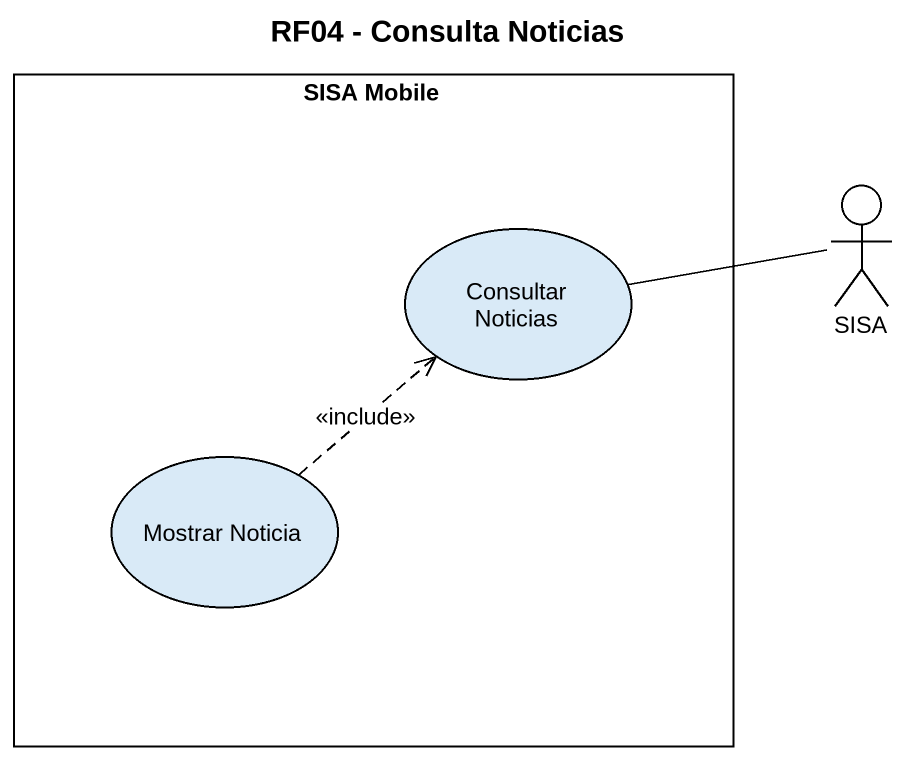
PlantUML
@startuml
title RF04 - Consulta Noticias
rectangle "SISA Mobile" as SISA_Mobile {
  usecase "Consultar Noticias" as Consultar_Noticias
  usecase "Mostrar Noticia" as Mostrar_Noticia
}
actor SISA
SISA -left- Consultar_Noticias
Mostrar_Noticia .up.> Consultar_Noticias : <<include>>
@enduml
